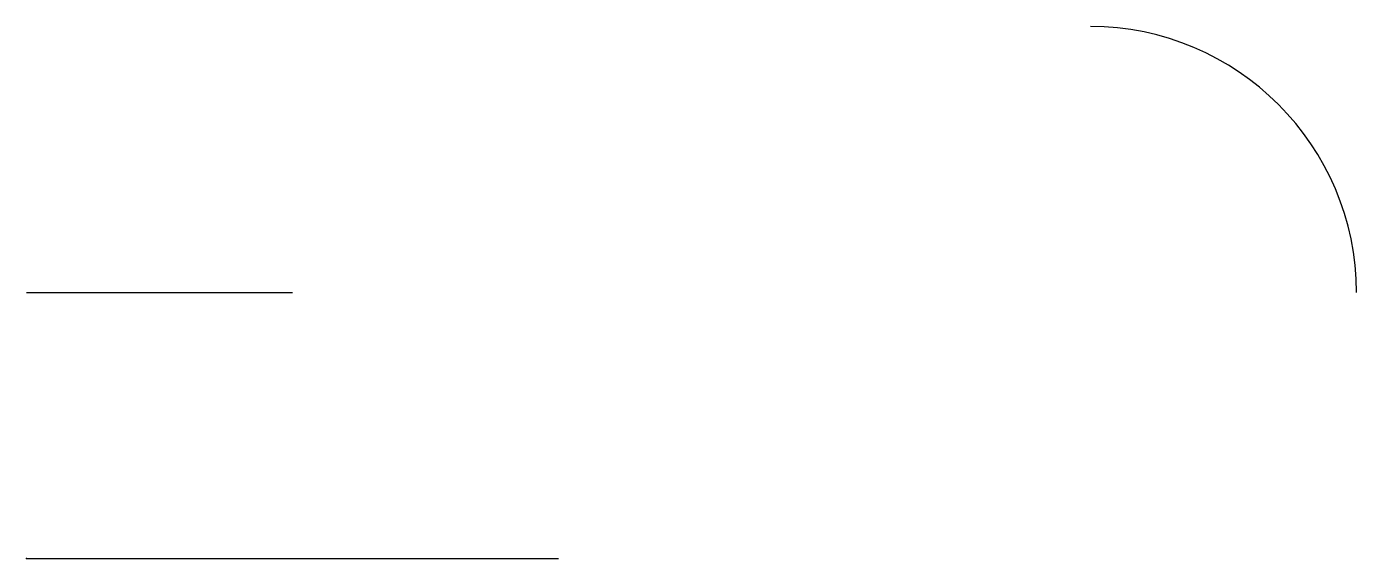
# Model space of a CAD drawing. Header units: metres. Extents: x 440000 to 440025, y 4474000 to 4474010.
import ezdxf

# ---------------------------------------------------------------- set-up
doc = ezdxf.new("R2010")
doc.units = ezdxf.units.M
doc.layers.add('Plano', color=2, linetype='CONTINUOUS')

msp = doc.modelspace()

# ---------------------------------------------------------------- linework, layer by layer
at = {"layer": 'Plano'}
msp.add_line((440000, 4474000), (440010, 4474000), dxfattribs=at)
msp.add_polyline3d([(440000, 4474005, 0), (440005, 4474005, 0)], dxfattribs=at)
msp.add_arc((440020, 4474005), 5, 0, 90, dxfattribs=at)
msp.add_point((440000, 4474000), dxfattribs=at)

doc.saveas('drawing.dxf')
